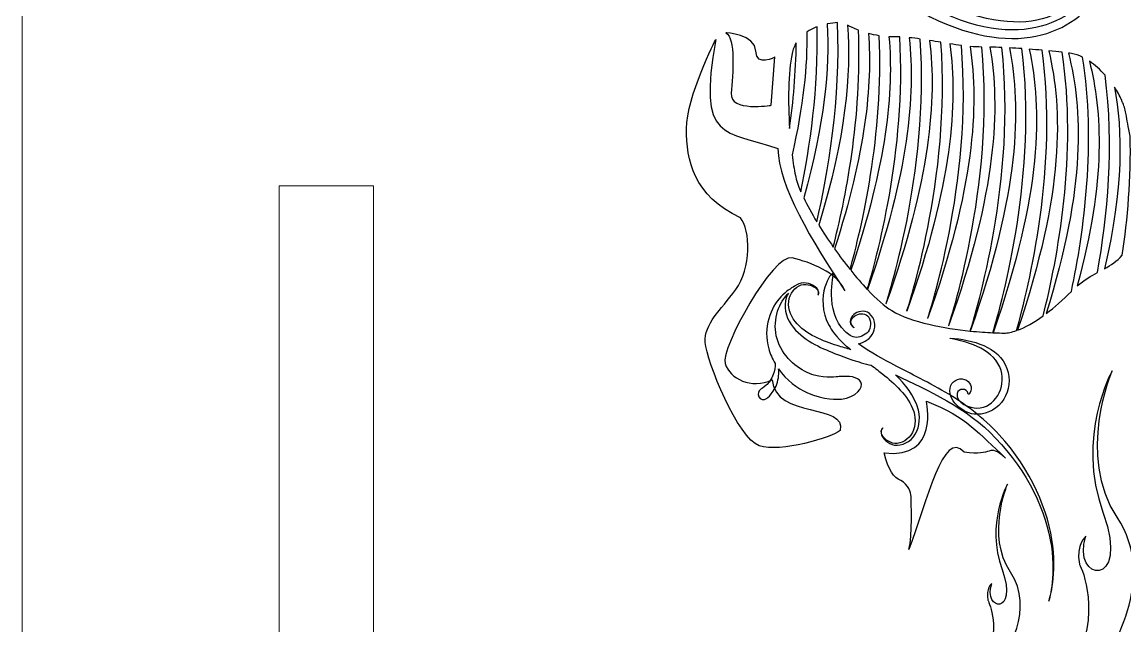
# Model space of a CAD drawing. Header units: centimetres. Extents: x -6.9 to 7.4, y -14.4 to 14.5.
# Drawn here: x -6.927 to -3.302, y -0.283 to 1.7 of the extents above; entities that cross this region are included whole.
import ezdxf

# ---------------------------------------------------------------- set-up
doc = ezdxf.new("R2010")
doc.units = ezdxf.units.CM
doc.header["$MEASUREMENT"] = 0
doc.layers.add('Layer 1', color=7, linetype='Continuous')

msp = doc.modelspace()

# ---------------------------------------------------------------- linework, layer by layer
at = {"layer": 'Layer 1', "lineweight": 20}
msp.add_open_spline([(-4.14742, 4.66301), (-4.14742, 4.66301), (-6.92712, 4.66301), (-6.92712, 4.66301), (-6.92712, 4.66301), (-6.92712, 4.66301), (-6.92712, -1.33699), (-6.92712, -1.33699), (-6.92712, -1.33699), (-6.92712, -1.33699), (-6.08212, -1.33699), (-6.08212, -1.33699), (-6.08212, -1.33699), (-6.08212, -1.33699), (-6.08212, 1.16176), (-6.08212, 1.16176), (-6.08212, 1.16176), (-6.08212, 1.16176), (-5.77212, 1.16176), (-5.77212, 1.16176), (-5.77212, 1.16176), (-5.77212, 1.16176), (-5.77212, -1.33699), (-5.77212, -1.33699), (-5.77212, -1.33699), (-5.77212, -1.33699), (-0.08212, -1.33699), (-0.08212, -1.33699), (-0.08212, -1.33699), (-0.08212, -1.33699), (-0.08212, 1.16177), (-0.08212, 1.16177), (-0.08212, 1.16177), (-0.08212, 1.16177), (0.22788, 1.16177), (0.22788, 1.16177), (0.22788, 1.16177), (0.22788, 1.16177), (0.22788, -1.33699), (0.22788, -1.33699), (0.22788, -1.33699), (0.22788, -1.33699), (1.07288, -1.33699), (1.07288, -1.33699), (1.07288, -1.33699), (1.07288, -1.33699), (1.07288, 4.66301), (1.07288, 4.66301), (1.07288, 4.66301), (1.07288, 4.66301), (-1.70686, 4.66301), (-1.70686, 4.66301), (-1.70686, 4.66301), (-2.037, 4.38603), (-2.46263, 4.21301), (-2.92717, 4.21301), (-2.92717, 4.21301), (-3.39171, 4.21301), (-3.81729, 4.38603), (-4.14742, 4.66301)], degree=3, knots=[0, 0, 0, 0, 0.0666667, 0.0666667, 0.0666667, 0.0666667, 0.1333333, 0.1333333, 0.1333333, 0.1333333, 0.2, 0.2, 0.2, 0.2, 0.2666667, 0.2666667, 0.2666667, 0.2666667, 0.3333333, 0.3333333, 0.3333333, 0.3333333, 0.4, 0.4, 0.4, 0.4, 0.4666667, 0.4666667, 0.4666667, 0.4666667, 0.5333333, 0.5333333, 0.5333333, 0.5333333, 0.6, 0.6, 0.6, 0.6, 0.6666667, 0.6666667, 0.6666667, 0.6666667, 0.7333333, 0.7333333, 0.7333333, 0.7333333, 0.8, 0.8, 0.8, 0.8, 0.8666667, 0.8666667, 0.8666667, 0.8666667, 0.9333333, 0.9333333, 0.9333333, 0.9333333, 1, 1, 1, 1], dxfattribs=at)
at = {"layer": 'Layer 1', "color": 2}
for points, knots in [([(-4.38035, 2.4984), (-4.41536, 2.35905), (-4.28889, 1.90622), (-3.89844, 1.72927), (-3.89844, 1.72927), (-3.59232, 1.59063), (-3.43047, 1.74712), (-3.39027, 1.83596), (-3.39027, 1.83596), (-3.3501, 1.92465), (-3.35507, 1.99632), (-3.3906, 2.07139), (-3.3906, 2.07139), (-3.3906, 2.07139), (-3.3029, 1.97548), (-3.36924, 1.82909), (-3.36924, 1.82909), (-3.43554, 1.68259), (-3.62658, 1.57402), (-3.91512, 1.70462), (-3.91512, 1.70462), (-4.20348, 1.83524), (-4.46648, 2.26986), (-4.38035, 2.4984)], [0, 0, 0, 0, 0.1666667, 0.1666667, 0.1666667, 0.1666667, 0.3333333, 0.3333333, 0.3333333, 0.3333333, 0.5, 0.5, 0.5, 0.5, 0.6666667, 0.6666667, 0.6666667, 0.6666667, 0.8333333, 0.8333333, 0.8333333, 0.8333333, 1, 1, 1, 1]), ([(-4.35406, 2.34251), (-4.35406, 2.34251), (-4.23481, 1.91367), (-3.91884, 1.76864), (-3.91884, 1.76864), (-3.60284, 1.62353), (-3.44816, 1.72997), (-3.39328, 1.89436), (-3.39328, 1.89436), (-3.48679, 1.78798), (-3.78671, 1.76864), (-3.78337, 1.88471), (-3.78337, 1.88471), (-3.7705, 1.92656), (-3.71573, 1.96846), (-3.71573, 1.96846), (-3.71573, 1.96846), (-3.71573, 1.96846), (-3.98646, 1.69771), (-4.35406, 2.34251)], [0, 0, 0, 0, 0.2, 0.2, 0.2, 0.2, 0.4, 0.4, 0.4, 0.4, 0.6, 0.6, 0.6, 0.6, 0.8, 0.8, 0.8, 0.8, 1, 1, 1, 1]), ([(-4.36727, 1.14272), (-4.37621, 1.16287), (-4.38254, 1.18107), (-4.38539, 1.19583), (-4.38539, 1.19583), (-4.38937, 1.21599), (-4.39313, 1.23923), (-4.39622, 1.26427), (-4.39622, 1.26427), (-4.35878, 1.42552), (-4.3458, 1.55719), (-4.34781, 1.66778), (-4.34781, 1.66778), (-4.33711, 1.67482), (-4.32565, 1.68032), (-4.3141, 1.68465), (-4.3141, 1.68465), (-4.30915, 1.48268), (-4.33732, 1.28813), (-4.36727, 1.14272)], [0, 0, 0, 0, 0.2, 0.2, 0.2, 0.2, 0.4, 0.4, 0.4, 0.4, 0.6, 0.6, 0.6, 0.6, 0.8, 0.8, 0.8, 0.8, 1, 1, 1, 1]), ([(-4.28117, 1.69391), (-4.26779, 1.69659), (-4.25584, 1.69793), (-4.24687, 1.69852), (-4.24687, 1.69852), (-4.23527, 1.44619), (-4.27831, 1.20114), (-4.3151, 1.04402), (-4.3151, 1.04402), (-4.33166, 1.07157), (-4.34626, 1.09808), (-4.35792, 1.12225), (-4.35792, 1.12225), (-4.2893, 1.36629), (-4.2723, 1.54898), (-4.28117, 1.69391)], [0, 0, 0, 0, 0.25, 0.25, 0.25, 0.25, 0.5, 0.5, 0.5, 0.5, 0.75, 0.75, 0.75, 0.75, 1, 1, 1, 1]), ([(-4.21396, 1.68959), (-4.20509, 1.68491), (-4.19295, 1.67918), (-4.17815, 1.6736), (-4.17815, 1.6736), (-4.16515, 1.38737), (-4.22239, 1.11057), (-4.2609, 0.96122), (-4.2609, 0.96122), (-4.2777, 0.98515), (-4.2937, 1.00946), (-4.30836, 1.03319), (-4.30836, 1.03319), (-4.2202, 1.32191), (-4.20134, 1.52935), (-4.21396, 1.68959)], [0, 0, 0, 0, 0.25, 0.25, 0.25, 0.25, 0.5, 0.5, 0.5, 0.5, 0.75, 0.75, 0.75, 0.75, 1, 1, 1, 1]), ([(-4.64699, 1.64324), (-4.64699, 1.64324), (-4.74344, 1.45417), (-4.74344, 1.35005), (-4.74344, 1.35005), (-4.74344, 1.24581), (-4.72022, 1.13013), (-4.56591, 1.05683), (-4.56591, 1.05683), (-4.53116, 1.01823), (-4.53116, 0.89094), (-4.58141, 0.82147), (-4.58141, 0.82147), (-4.63149, 0.75216), (-4.68554, 0.70955), (-4.68168, 0.64792), (-4.68168, 0.64792), (-4.67775, 0.58618), (-4.57362, 0.33148), (-4.50414, 0.3084), (-4.50414, 0.3084), (-4.43483, 0.28521), (-4.26499, 0.33538), (-4.23801, 0.35853), (-4.23801, 0.35853), (-4.2149, 0.44727), (-4.45026, 0.39715), (-4.46173, 0.52444), (-4.46173, 0.52444), (-4.53116, 0.49351), (-4.60071, 0.52829), (-4.61611, 0.57845), (-4.61611, 0.57845), (-4.63149, 0.62862), (-4.45793, 0.94107), (-4.39617, 0.92564), (-4.39617, 0.92564), (-4.33445, 0.91017), (-4.24958, 0.87937), (-4.22257, 0.81761), (-4.22257, 0.81761), (-4.33059, 0.97967), (-4.4425, 1.16486), (-4.4425, 1.28442), (-4.4425, 1.28442), (-4.61611, 1.34611), (-4.70858, 1.30372), (-4.64699, 1.64324)], [0, 0, 0, 0, 0.0833333, 0.0833333, 0.0833333, 0.0833333, 0.1666667, 0.1666667, 0.1666667, 0.1666667, 0.25, 0.25, 0.25, 0.25, 0.3333333, 0.3333333, 0.3333333, 0.3333333, 0.4166667, 0.4166667, 0.4166667, 0.4166667, 0.5, 0.5, 0.5, 0.5, 0.5833333, 0.5833333, 0.5833333, 0.5833333, 0.6666667, 0.6666667, 0.6666667, 0.6666667, 0.75, 0.75, 0.75, 0.75, 0.8333333, 0.8333333, 0.8333333, 0.8333333, 0.9166667, 0.9166667, 0.9166667, 0.9166667, 1, 1, 1, 1]), ([(-4.46527, 1.42685), (-4.46527, 1.42685), (-4.60138, 1.40416), (-4.59652, 1.46655), (-4.59652, 1.46655), (-4.59145, 1.52869), (-4.57983, 1.64762), (-4.61427, 1.66495), (-4.61427, 1.66495), (-4.61427, 1.66495), (-4.51744, 1.65986), (-4.51538, 1.60494), (-4.51538, 1.60494), (-4.51316, 1.54986), (-4.45243, 1.58548), (-4.45243, 1.58548), (-4.45243, 1.58548), (-4.45243, 1.58548), (-4.46527, 1.42685), (-4.46527, 1.42685)], [0, 0, 0, 0, 0.2, 0.2, 0.2, 0.2, 0.4, 0.4, 0.4, 0.4, 0.6, 0.6, 0.6, 0.6, 0.8, 0.8, 0.8, 0.8, 1, 1, 1, 1]), ([(-4.39612, 1.59688), (-4.39342, 1.61047), (-4.38855, 1.62223), (-4.38238, 1.63246), (-4.38238, 1.63246), (-4.38378, 1.53395), (-4.39239, 1.43842), (-4.4044, 1.35105), (-4.4044, 1.35105), (-4.41001, 1.439), (-4.40886, 1.53321), (-4.39612, 1.59688)], [0, 0, 0, 0, 0.3333333, 0.3333333, 0.3333333, 0.3333333, 0.6666667, 0.6666667, 0.6666667, 0.6666667, 1, 1, 1, 1]), ([(-4.14517, 1.66276), (-4.13418, 1.65975), (-4.12228, 1.65731), (-4.10987, 1.65537), (-4.10987, 1.65537), (-4.09396, 1.33138), (-4.16885, 1.01849), (-4.20557, 0.88744), (-4.20557, 0.88744), (-4.22289, 0.90906), (-4.24013, 0.93198), (-4.25665, 0.95525), (-4.25665, 0.95525), (-4.15455, 1.27061), (-4.13212, 1.49311), (-4.14517, 1.66276)], [0, 0, 0, 0, 0.25, 0.25, 0.25, 0.25, 0.5, 0.5, 0.5, 0.5, 0.75, 0.75, 0.75, 0.75, 1, 1, 1, 1]), ([(-4.07773, 1.65211), (-4.07332, 1.65195), (-4.06886, 1.65167), (-4.0644, 1.65167), (-4.0644, 1.65167), (-4.05716, 1.65167), (-4.04972, 1.65148), (-4.04233, 1.6511), (-4.04233, 1.6511), (-4.01972, 1.27823), (-4.12059, 0.91536), (-4.14899, 0.82195), (-4.14899, 0.82195), (-4.16685, 0.84074), (-4.18518, 0.86207), (-4.20343, 0.88475), (-4.20343, 0.88475), (-4.0852, 1.23363), (-4.06164, 1.47266), (-4.07773, 1.65211)], [0, 0, 0, 0, 0.2, 0.2, 0.2, 0.2, 0.4, 0.4, 0.4, 0.4, 0.6, 0.6, 0.6, 0.6, 0.8, 0.8, 0.8, 0.8, 1, 1, 1, 1]), ([(-4.01111, 1.64876), (-3.9992, 1.64762), (-3.98702, 1.64609), (-3.97488, 1.64438), (-3.97488, 1.64438), (-3.94372, 1.20541), (-4.08761, 0.77462), (-4.08761, 0.77462), (-4.08761, 0.77462), (-3.9419, 1.18206), (-3.92041, 1.44663), (-3.94422, 1.63975), (-3.94422, 1.63975), (-3.93192, 1.63777), (-3.9195, 1.6358), (-3.90728, 1.63366), (-3.90728, 1.63366), (-3.87214, 1.19012), (-4.01901, 0.75043), (-4.01901, 0.75043), (-4.01901, 0.75043), (-3.87, 1.16711), (-3.85079, 1.43443), (-3.87744, 1.62878), (-3.87744, 1.62878), (-3.86463, 1.62675), (-3.85212, 1.62491), (-3.83984, 1.62328), (-3.83984, 1.62328), (-3.80041, 1.17506), (-3.95054, 0.72616), (-3.95054, 0.72616), (-3.95054, 0.72616), (-3.79741, 1.15414), (-3.78138, 1.42456), (-3.81103, 1.62005), (-3.81103, 1.62005), (-3.79803, 1.61891), (-3.78535, 1.61819), (-3.77327, 1.61819), (-3.77327, 1.61819), (-3.77327, 1.61819), (-3.77297, 1.61819), (-3.77297, 1.61819), (-3.77297, 1.61819), (-3.7275, 1.16372), (-3.88178, 0.70203), (-3.88178, 0.70203), (-3.88178, 0.70203), (-3.72294, 1.14623), (-3.71159, 1.42061), (-3.74598, 1.6178), (-3.74598, 1.6178), (-3.73352, 1.61758), (-3.72037, 1.61709), (-3.7068, 1.61657), (-3.7068, 1.61657), (-3.65769, 1.18862), (-3.79115, 0.74745), (-3.81087, 0.68519), (-3.81087, 0.68519), (-3.89503, 0.69396), (-4.00264, 0.71279), (-4.06875, 0.75245), (-4.06875, 0.75245), (-4.09213, 0.76644), (-4.1196, 0.79079), (-4.1484, 0.82125), (-4.1484, 0.82125), (-4.0135, 1.20549), (-3.99064, 1.46066), (-4.01111, 1.64876)], [0, 0, 0, 0, 0.0555556, 0.0555556, 0.0555556, 0.0555556, 0.1111111, 0.1111111, 0.1111111, 0.1111111, 0.1666667, 0.1666667, 0.1666667, 0.1666667, 0.2222222, 0.2222222, 0.2222222, 0.2222222, 0.2777778, 0.2777778, 0.2777778, 0.2777778, 0.3333333, 0.3333333, 0.3333333, 0.3333333, 0.3888889, 0.3888889, 0.3888889, 0.3888889, 0.4444444, 0.4444444, 0.4444444, 0.4444444, 0.5, 0.5, 0.5, 0.5, 0.5555556, 0.5555556, 0.5555556, 0.5555556, 0.6111111, 0.6111111, 0.6111111, 0.6111111, 0.6666667, 0.6666667, 0.6666667, 0.6666667, 0.7222222, 0.7222222, 0.7222222, 0.7222222, 0.7777778, 0.7777778, 0.7777778, 0.7777778, 0.8333333, 0.8333333, 0.8333333, 0.8333333, 0.8888889, 0.8888889, 0.8888889, 0.8888889, 0.9444444, 0.9444444, 0.9444444, 0.9444444, 1, 1, 1, 1]), ([(-3.68139, 1.61531), (-3.66798, 1.6146), (-3.65435, 1.61383), (-3.64071, 1.61288), (-3.64071, 1.61288), (-3.58857, 1.20873), (-3.704, 0.78708), (-3.73637, 0.67967), (-3.73637, 0.67967), (-3.75684, 0.68063), (-3.78237, 0.68233), (-3.81059, 0.68519), (-3.81059, 0.68519), (-3.64848, 1.14154), (-3.64264, 1.41778), (-3.68139, 1.61531)], [0, 0, 0, 0, 0.25, 0.25, 0.25, 0.25, 0.5, 0.5, 0.5, 0.5, 0.75, 0.75, 0.75, 0.75, 1, 1, 1, 1]), ([(-3.6168, 1.61112), (-3.60256, 1.61003), (-3.58834, 1.60886), (-3.57461, 1.60764), (-3.57461, 1.60764), (-3.52084, 1.2298), (-3.6174, 0.83201), (-3.65855, 0.68674), (-3.65855, 0.68674), (-3.67357, 0.68151), (-3.6873, 0.67861), (-3.69925, 0.67861), (-3.69925, 0.67861), (-3.70768, 0.67861), (-3.7201, 0.67894), (-3.73537, 0.6796), (-3.73537, 0.6796), (-3.57422, 1.14029), (-3.57433, 1.4148), (-3.6168, 1.61112)], [0, 0, 0, 0, 0.2, 0.2, 0.2, 0.2, 0.4, 0.4, 0.4, 0.4, 0.6, 0.6, 0.6, 0.6, 0.8, 0.8, 0.8, 0.8, 1, 1, 1, 1]), ([(-3.55243, 1.60567), (-3.53701, 1.60412), (-3.52216, 1.60246), (-3.50861, 1.60091), (-3.50861, 1.60091), (-3.45726, 1.2695), (-3.52444, 0.91941), (-3.57054, 0.73565), (-3.57054, 0.73565), (-3.60124, 0.71348), (-3.63023, 0.69713), (-3.65558, 0.68784), (-3.65558, 0.68784), (-3.50073, 1.14353), (-3.50701, 1.41255), (-3.55243, 1.60567)], [0, 0, 0, 0, 0.25, 0.25, 0.25, 0.25, 0.5, 0.5, 0.5, 0.5, 0.75, 0.75, 0.75, 0.75, 1, 1, 1, 1]), ([(-3.48792, 1.59834), (-3.48445, 1.5979), (-3.48093, 1.59738), (-3.47768, 1.59688), (-3.47768, 1.59688), (-3.4659, 1.59524), (-3.45361, 1.59091), (-3.44128, 1.58477), (-3.44128, 1.58477), (-3.39638, 1.30578), (-3.43636, 1.01255), (-3.47793, 0.81555), (-3.47793, 0.81555), (-3.50607, 0.78737), (-3.53426, 0.76287), (-3.56117, 0.74266), (-3.56117, 0.74266), (-3.42899, 1.16372), (-3.4417, 1.41528), (-3.48792, 1.59834)], [0, 0, 0, 0, 0.2, 0.2, 0.2, 0.2, 0.4, 0.4, 0.4, 0.4, 0.6, 0.6, 0.6, 0.6, 0.8, 0.8, 0.8, 0.8, 1, 1, 1, 1]), ([(-3.4187, 1.57141), (-3.40089, 1.55929), (-3.38347, 1.54353), (-3.36761, 1.526), (-3.36761, 1.526), (-3.33632, 1.29595), (-3.35999, 1.05948), (-3.39247, 0.87767), (-3.39247, 0.87767), (-3.41309, 0.86663), (-3.43514, 0.8536), (-3.45879, 0.83315), (-3.45879, 0.83315), (-3.36356, 1.18449), (-3.37735, 1.406), (-3.4187, 1.57141)], [0, 0, 0, 0, 0.25, 0.25, 0.25, 0.25, 0.5, 0.5, 0.5, 0.5, 0.75, 0.75, 0.75, 0.75, 1, 1, 1, 1]), ([(-3.33671, 1.48652), (-3.32748, 1.47266), (-3.31934, 1.4583), (-3.31292, 1.44419), (-3.31292, 1.44419), (-3.31274, 1.44419), (-3.31241, 1.44423), (-3.31223, 1.44423), (-3.31223, 1.44423), (-3.31188, 1.43952), (-3.31108, 1.43649), (-3.30909, 1.43476), (-3.30909, 1.43476), (-3.30379, 1.42155), (-3.29997, 1.40865), (-3.29814, 1.39639), (-3.29814, 1.39639), (-3.29579, 1.3797), (-3.29077, 1.3551), (-3.28493, 1.32578), (-3.28493, 1.32578), (-3.28128, 1.18737), (-3.29319, 1.05241), (-3.31073, 0.93404), (-3.31073, 0.93404), (-3.329, 0.91393), (-3.34853, 0.90162), (-3.36962, 0.88998), (-3.36962, 0.88998), (-3.30655, 1.15628), (-3.30963, 1.34228), (-3.33671, 1.48652)], [0, 0, 0, 0, 0.125, 0.125, 0.125, 0.125, 0.25, 0.25, 0.25, 0.25, 0.375, 0.375, 0.375, 0.375, 0.5, 0.5, 0.5, 0.5, 0.625, 0.625, 0.625, 0.625, 0.75, 0.75, 0.75, 0.75, 0.875, 0.875, 0.875, 0.875, 1, 1, 1, 1]), ([(-4.49957, 0.4937), (-4.49786, 0.49498), (-4.49025, 0.49883), (-4.48147, 0.50686), (-4.48147, 0.50686), (-4.47294, 0.51475), (-4.46346, 0.52742), (-4.45805, 0.54209), (-4.45805, 0.54209), (-4.45296, 0.5545), (-4.45178, 0.56747), (-4.4523, 0.57853), (-4.4523, 0.57853), (-4.46109, 0.59369), (-4.4683, 0.61005), (-4.47304, 0.62722), (-4.47304, 0.62722), (-4.49307, 0.69587), (-4.466, 0.7645), (-4.43278, 0.79768), (-4.43278, 0.79768), (-4.41597, 0.81532), (-4.39987, 0.82596), (-4.38796, 0.83227), (-4.38796, 0.83227), (-4.37886, 0.83882), (-4.36871, 0.84283), (-4.35862, 0.84346), (-4.35862, 0.84346), (-4.33582, 0.84262), (-4.31856, 0.83241), (-4.31169, 0.82147), (-4.31169, 0.82147), (-4.30579, 0.81079), (-4.3104, 0.80387), (-4.31107, 0.80258), (-4.31107, 0.80258), (-4.31051, 0.80387), (-4.30661, 0.8112), (-4.31278, 0.8207), (-4.31278, 0.8207), (-4.31978, 0.83051), (-4.33772, 0.83923), (-4.35832, 0.83845), (-4.35832, 0.83845), (-4.37851, 0.83587), (-4.39884, 0.81647), (-4.40545, 0.79186), (-4.40545, 0.79186), (-4.41193, 0.76741), (-4.40346, 0.73794), (-4.38644, 0.7164), (-4.38644, 0.7164), (-4.35118, 0.67245), (-4.29188, 0.65227), (-4.24816, 0.63747), (-4.24816, 0.63747), (-4.23119, 0.63216), (-4.21589, 0.62766), (-4.2028, 0.62391), (-4.2028, 0.62391), (-4.21113, 0.63043), (-4.21717, 0.6351), (-4.21928, 0.63688), (-4.21928, 0.63688), (-4.25204, 0.66472), (-4.26829, 0.69183), (-4.27429, 0.70287), (-4.27429, 0.70287), (-4.2996, 0.74807), (-4.29815, 0.79871), (-4.28828, 0.82914), (-4.28828, 0.82914), (-4.27854, 0.86033), (-4.26523, 0.87573), (-4.26167, 0.87392), (-4.26167, 0.87392), (-4.25718, 0.87201), (-4.29184, 0.75171), (-4.22173, 0.68388), (-4.22173, 0.68388), (-4.21192, 0.6743), (-4.2, 0.66391), (-4.1849, 0.66449), (-4.1849, 0.66449), (-4.16991, 0.66472), (-4.1509, 0.6743), (-4.14324, 0.68792), (-4.14324, 0.68792), (-4.13543, 0.70244), (-4.13702, 0.72387), (-4.14816, 0.73488), (-4.14816, 0.73488), (-4.15947, 0.74633), (-4.17887, 0.74294), (-4.18987, 0.73514), (-4.18987, 0.73514), (-4.20199, 0.72756), (-4.20509, 0.71407), (-4.20088, 0.70664), (-4.20088, 0.70664), (-4.19729, 0.69927), (-4.1928, 0.6964), (-4.19306, 0.69617), (-4.19306, 0.69617), (-4.1928, 0.6964), (-4.19747, 0.69864), (-4.20216, 0.70604), (-4.20216, 0.70604), (-4.20759, 0.7133), (-4.20563, 0.72946), (-4.19295, 0.73912), (-4.19295, 0.73912), (-4.18186, 0.74862), (-4.15985, 0.75665), (-4.1416, 0.74251), (-4.1416, 0.74251), (-4.1246, 0.72844), (-4.12021, 0.70302), (-4.12863, 0.68114), (-4.12863, 0.68114), (-4.13839, 0.6603), (-4.1572, 0.64792), (-4.17827, 0.64346), (-4.17827, 0.64346), (-4.15054, 0.62299), (-4.11348, 0.6018), (-4.07186, 0.57936), (-4.07186, 0.57936), (-4.01864, 0.55062), (-3.95597, 0.52131), (-3.89279, 0.48439), (-3.89279, 0.48439), (-3.82934, 0.448), (-3.76698, 0.40058), (-3.7157, 0.34431), (-3.7157, 0.34431), (-3.61069, 0.23263), (-3.55163, 0.08908), (-3.53899, -0.0206), (-3.53899, -0.0206), (-3.52603, -0.13152), (-3.55317, -0.2023), (-3.55205, -0.2019), (-3.55205, -0.2019), (-3.55311, -0.20254), (-3.52799, -0.13065), (-3.54389, -0.02124), (-3.54389, -0.02124), (-3.55951, 0.08705), (-3.62186, 0.2269), (-3.72732, 0.33322), (-3.72732, 0.33322), (-3.82163, 0.43438), (-3.95123, 0.49039), (-4.05599, 0.54115), (-4.05599, 0.54115), (-4.02584, 0.51128), (-3.99354, 0.4736), (-3.98088, 0.42487), (-3.98088, 0.42487), (-3.97378, 0.39421), (-3.97858, 0.36041), (-3.99761, 0.33722), (-3.99761, 0.33722), (-4.01632, 0.31489), (-4.04547, 0.30501), (-4.06771, 0.31203), (-4.06771, 0.31203), (-4.08867, 0.32081), (-4.10118, 0.33654), (-4.10383, 0.34914), (-4.10383, 0.34914), (-4.10548, 0.3611), (-4.09866, 0.366), (-4.0977, 0.36705), (-4.0977, 0.36705), (-4.09866, 0.366), (-4.10486, 0.36056), (-4.10245, 0.34944), (-4.10245, 0.34944), (-4.09941, 0.33786), (-4.08578, 0.32331), (-4.06618, 0.31685), (-4.06618, 0.31685), (-4.04641, 0.31195), (-4.02048, 0.32281), (-4.00557, 0.34355), (-4.00557, 0.34355), (-3.99074, 0.36415), (-3.98834, 0.39458), (-3.99655, 0.42072), (-3.99655, 0.42072), (-4.01411, 0.4745), (-4.0622, 0.51441), (-4.09794, 0.54367), (-4.09794, 0.54367), (-4.10842, 0.55194), (-4.12186, 0.56223), (-4.13599, 0.57317), (-4.13599, 0.57317), (-4.14578, 0.57494), (-4.15709, 0.57754), (-4.16917, 0.58109), (-4.16917, 0.58109), (-4.1779, 0.58392), (-4.21181, 0.59425), (-4.25724, 0.61183), (-4.25724, 0.61183), (-4.30136, 0.63016), (-4.36242, 0.65452), (-4.39963, 0.707), (-4.39963, 0.707), (-4.41718, 0.73323), (-4.42474, 0.76644), (-4.41519, 0.79473), (-4.41519, 0.79473), (-4.41345, 0.80019), (-4.411, 0.80508), (-4.40825, 0.80969), (-4.40825, 0.80969), (-4.41345, 0.80409), (-4.41873, 0.79779), (-4.42374, 0.79046), (-4.42374, 0.79046), (-4.45, 0.75481), (-4.46252, 0.6912), (-4.4382, 0.63959), (-4.4382, 0.63959), (-4.41451, 0.58697), (-4.36464, 0.55149), (-4.32305, 0.54043), (-4.32305, 0.54043), (-4.28079, 0.52829), (-4.24938, 0.53488), (-4.24164, 0.53545), (-4.24164, 0.53545), (-4.21072, 0.53817), (-4.17976, 0.53594), (-4.17006, 0.51758), (-4.17006, 0.51758), (-4.16013, 0.50015), (-4.18659, 0.46685), (-4.23397, 0.46191), (-4.23397, 0.46191), (-4.2449, 0.46089), (-4.29138, 0.45791), (-4.34527, 0.48224), (-4.34527, 0.48224), (-4.37973, 0.49676), (-4.41491, 0.52466), (-4.44062, 0.56061), (-4.44062, 0.56061), (-4.43974, 0.55371), (-4.43958, 0.54621), (-4.44052, 0.5384), (-4.44052, 0.5384), (-4.44184, 0.51972), (-4.44923, 0.50091), (-4.45805, 0.48775), (-4.45805, 0.48775), (-4.46665, 0.47428), (-4.4761, 0.46632), (-4.47832, 0.46451), (-4.47832, 0.46451), (-4.48872, 0.45701), (-4.50154, 0.46037), (-4.50541, 0.46934), (-4.50541, 0.46934), (-4.50944, 0.47854), (-4.50635, 0.48864), (-4.49957, 0.4937)], [0, 0, 0, 0, 0.0147059, 0.0147059, 0.0147059, 0.0147059, 0.0294118, 0.0294118, 0.0294118, 0.0294118, 0.0441176, 0.0441176, 0.0441176, 0.0441176, 0.0588235, 0.0588235, 0.0588235, 0.0588235, 0.0735294, 0.0735294, 0.0735294, 0.0735294, 0.0882353, 0.0882353, 0.0882353, 0.0882353, 0.1029412, 0.1029412, 0.1029412, 0.1029412, 0.1176471, 0.1176471, 0.1176471, 0.1176471, 0.1323529, 0.1323529, 0.1323529, 0.1323529, 0.1470588, 0.1470588, 0.1470588, 0.1470588, 0.1617647, 0.1617647, 0.1617647, 0.1617647, 0.1764706, 0.1764706, 0.1764706, 0.1764706, 0.1911765, 0.1911765, 0.1911765, 0.1911765, 0.2058824, 0.2058824, 0.2058824, 0.2058824, 0.2205882, 0.2205882, 0.2205882, 0.2205882, 0.2352941, 0.2352941, 0.2352941, 0.2352941, 0.25, 0.25, 0.25, 0.25, 0.2647059, 0.2647059, 0.2647059, 0.2647059, 0.2794118, 0.2794118, 0.2794118, 0.2794118, 0.2941176, 0.2941176, 0.2941176, 0.2941176, 0.3088235, 0.3088235, 0.3088235, 0.3088235, 0.3235294, 0.3235294, 0.3235294, 0.3235294, 0.3382353, 0.3382353, 0.3382353, 0.3382353, 0.3529412, 0.3529412, 0.3529412, 0.3529412, 0.3676471, 0.3676471, 0.3676471, 0.3676471, 0.3823529, 0.3823529, 0.3823529, 0.3823529, 0.3970588, 0.3970588, 0.3970588, 0.3970588, 0.4117647, 0.4117647, 0.4117647, 0.4117647, 0.4264706, 0.4264706, 0.4264706, 0.4264706, 0.4411765, 0.4411765, 0.4411765, 0.4411765, 0.4558824, 0.4558824, 0.4558824, 0.4558824, 0.4705882, 0.4705882, 0.4705882, 0.4705882, 0.4852941, 0.4852941, 0.4852941, 0.4852941, 0.5, 0.5, 0.5, 0.5, 0.5147059, 0.5147059, 0.5147059, 0.5147059, 0.5294118, 0.5294118, 0.5294118, 0.5294118, 0.5441176, 0.5441176, 0.5441176, 0.5441176, 0.5588235, 0.5588235, 0.5588235, 0.5588235, 0.5735294, 0.5735294, 0.5735294, 0.5735294, 0.5882353, 0.5882353, 0.5882353, 0.5882353, 0.6029412, 0.6029412, 0.6029412, 0.6029412, 0.6176471, 0.6176471, 0.6176471, 0.6176471, 0.6323529, 0.6323529, 0.6323529, 0.6323529, 0.6470588, 0.6470588, 0.6470588, 0.6470588, 0.6617647, 0.6617647, 0.6617647, 0.6617647, 0.6764706, 0.6764706, 0.6764706, 0.6764706, 0.6911765, 0.6911765, 0.6911765, 0.6911765, 0.7058824, 0.7058824, 0.7058824, 0.7058824, 0.7205882, 0.7205882, 0.7205882, 0.7205882, 0.7352941, 0.7352941, 0.7352941, 0.7352941, 0.75, 0.75, 0.75, 0.75, 0.7647059, 0.7647059, 0.7647059, 0.7647059, 0.7794118, 0.7794118, 0.7794118, 0.7794118, 0.7941176, 0.7941176, 0.7941176, 0.7941176, 0.8088235, 0.8088235, 0.8088235, 0.8088235, 0.8235294, 0.8235294, 0.8235294, 0.8235294, 0.8382353, 0.8382353, 0.8382353, 0.8382353, 0.8529412, 0.8529412, 0.8529412, 0.8529412, 0.8676471, 0.8676471, 0.8676471, 0.8676471, 0.8823529, 0.8823529, 0.8823529, 0.8823529, 0.8970588, 0.8970588, 0.8970588, 0.8970588, 0.9117647, 0.9117647, 0.9117647, 0.9117647, 0.9264706, 0.9264706, 0.9264706, 0.9264706, 0.9411765, 0.9411765, 0.9411765, 0.9411765, 0.9558824, 0.9558824, 0.9558824, 0.9558824, 0.9705882, 0.9705882, 0.9705882, 0.9705882, 0.9852941, 0.9852941, 0.9852941, 0.9852941, 1, 1, 1, 1]), ([(-3.8764, 0.66037), (-3.81131, 0.64929), (-3.72908, 0.62243), (-3.7092, 0.55574), (-3.7092, 0.55574), (-3.69281, 0.50072), (-3.7285, 0.4326), (-3.78855, 0.43185), (-3.78855, 0.43185), (-3.80927, 0.43166), (-3.86011, 0.44919), (-3.85404, 0.48042), (-3.85404, 0.48042), (-3.85063, 0.49782), (-3.82043, 0.49918), (-3.81732, 0.47817), (-3.81732, 0.47817), (-3.81717, 0.47783), (-3.81706, 0.47753), (-3.81669, 0.4773), (-3.81669, 0.4773), (-3.8164, 0.4773), (-3.81595, 0.4773), (-3.81577, 0.47768), (-3.81577, 0.47768), (-3.80093, 0.49049), (-3.80658, 0.51369), (-3.82236, 0.52335), (-3.82236, 0.52335), (-3.83995, 0.53402), (-3.86684, 0.52565), (-3.87433, 0.50589), (-3.87433, 0.50589), (-3.89193, 0.45968), (-3.8331, 0.41129), (-3.7891, 0.41167), (-3.7891, 0.41167), (-3.71172, 0.41223), (-3.66391, 0.49231), (-3.68983, 0.56223), (-3.68983, 0.56223), (-3.71669, 0.63492), (-3.80439, 0.65631), (-3.87604, 0.66217), (-3.87604, 0.66217), (-3.87661, 0.66225), (-3.877, 0.66184), (-3.87711, 0.66133), (-3.87711, 0.66133), (-3.87711, 0.66089), (-3.87686, 0.66041), (-3.8764, 0.66037)], [0, 0, 0, 0, 0.0769231, 0.0769231, 0.0769231, 0.0769231, 0.1538462, 0.1538462, 0.1538462, 0.1538462, 0.2307692, 0.2307692, 0.2307692, 0.2307692, 0.3076923, 0.3076923, 0.3076923, 0.3076923, 0.3846154, 0.3846154, 0.3846154, 0.3846154, 0.4615385, 0.4615385, 0.4615385, 0.4615385, 0.5384615, 0.5384615, 0.5384615, 0.5384615, 0.6153846, 0.6153846, 0.6153846, 0.6153846, 0.6923077, 0.6923077, 0.6923077, 0.6923077, 0.7692308, 0.7692308, 0.7692308, 0.7692308, 0.8461538, 0.8461538, 0.8461538, 0.8461538, 0.9230769, 0.9230769, 0.9230769, 0.9230769, 1, 1, 1, 1]), ([(-3.38303, -1.00909), (-3.37949, -0.99699), (-3.37692, -0.98484), (-3.37498, -0.97477), (-3.37498, -0.97477), (-3.36741, -0.90508), (-3.37271, -0.82425), (-3.41948, -0.76733), (-3.41948, -0.76733), (-3.51907, -0.64567), (-3.52724, -0.56178), (-3.45443, -0.3861), (-3.45443, -0.3861), (-3.38176, -0.21034), (-3.4518, -0.0806), (-3.4518, -0.0806), (-3.4518, -0.0806), (-3.46526, -0.01573), (-3.43022, 0.01147), (-3.43022, 0.01147), (-3.43022, 0.01147), (-3.48142, -0.14008), (-3.28205, -0.16437), (-3.37371, 0.08705), (-3.37371, 0.08705), (-3.46526, 0.33847), (-3.34397, 0.55488), (-3.34397, 0.55488), (-3.34397, 0.55488), (-3.34397, 0.55488), (-3.46256, 0.27626), (-3.32794, 0.07351), (-3.32794, 0.07351), (-3.19316, -0.12925), (-3.34397, -0.36441), (-3.40857, -0.45912), (-3.40857, -0.45912), (-3.47336, -0.55367), (-3.4491, -0.78348), (-3.30896, -0.68624), (-3.30896, -0.68624), (-3.16902, -0.58879), (-3.27671, -0.34288), (-3.27671, -0.34288), (-3.27671, -0.34288), (-3.17432, -0.55888), (-3.23357, -0.59965), (-3.31169, -0.79434), (-3.31169, -0.79434), (-3.31397, -0.80014), (-3.31616, -0.8058), (-3.31833, -0.81154), (-3.31833, -0.81154), (-3.36761, -0.98088), (-3.33286, -1.0493), (-3.30642, -1.08648), (-3.30642, -1.08648), (-3.32954, -1.06461), (-3.3543, -1.03904), (-3.38303, -1.00909)], [0, 0, 0, 0, 0.0666667, 0.0666667, 0.0666667, 0.0666667, 0.1333333, 0.1333333, 0.1333333, 0.1333333, 0.2, 0.2, 0.2, 0.2, 0.2666667, 0.2666667, 0.2666667, 0.2666667, 0.3333333, 0.3333333, 0.3333333, 0.3333333, 0.4, 0.4, 0.4, 0.4, 0.4666667, 0.4666667, 0.4666667, 0.4666667, 0.5333333, 0.5333333, 0.5333333, 0.5333333, 0.6, 0.6, 0.6, 0.6, 0.6666667, 0.6666667, 0.6666667, 0.6666667, 0.7333333, 0.7333333, 0.7333333, 0.7333333, 0.8, 0.8, 0.8, 0.8, 0.8666667, 0.8666667, 0.8666667, 0.8666667, 0.9333333, 0.9333333, 0.9333333, 0.9333333, 1, 1, 1, 1]), ([(-3.95483, 0.45448), (-3.95483, 0.45448), (-3.90943, 0.26333), (-4.09337, 0.28483), (-4.09337, 0.28483), (-4.07906, 0.2275), (-4.06231, 0.20367), (-4.03842, 0.19408), (-4.03842, 0.19408), (-4.01455, 0.17979), (-4.00501, 0.15588), (-4.00501, 0.14151), (-4.00501, 0.14151), (-4.00501, 0.12718), (-4.00015, 0.01248), (-4.01217, -0.03285), (-4.01217, -0.03285), (-3.95243, 0.12484), (-3.89987, 0.36607), (-3.83055, 0.28717), (-3.83055, 0.28717), (-3.73262, 0.27058), (-3.75413, 0.3207), (-3.69444, 0.26812), (-3.69444, 0.26812), (-3.78287, 0.34695), (-3.82107, 0.40431), (-3.95483, 0.45448)], [0, 0, 0, 0, 0.1428571, 0.1428571, 0.1428571, 0.1428571, 0.2857143, 0.2857143, 0.2857143, 0.2857143, 0.4285714, 0.4285714, 0.4285714, 0.4285714, 0.5714286, 0.5714286, 0.5714286, 0.5714286, 0.7142857, 0.7142857, 0.7142857, 0.7142857, 0.8571429, 0.8571429, 0.8571429, 0.8571429, 1, 1, 1, 1]), ([(-3.70635, -0.73158), (-3.70227, -0.69055), (-3.70596, -0.64377), (-3.73323, -0.6104), (-3.73323, -0.6104), (-3.79295, -0.5376), (-3.7978, -0.48733), (-3.75424, -0.38207), (-3.75424, -0.38207), (-3.71067, -0.2768), (-3.75264, -0.19896), (-3.75264, -0.19896), (-3.75264, -0.19896), (-3.76074, -0.16011), (-3.73978, -0.14389), (-3.73978, -0.14389), (-3.73978, -0.14389), (-3.77039, -0.23463), (-3.65087, -0.2492), (-3.70583, -0.09856), (-3.70583, -0.09856), (-3.76074, 0.05212), (-3.68805, 0.18175), (-3.68805, 0.18175), (-3.68805, 0.18175), (-3.68805, 0.18175), (-3.75908, 0.01486), (-3.67844, -0.1067), (-3.67844, -0.1067), (-3.59765, -0.22819), (-3.68805, -0.36909), (-3.72682, -0.42581), (-3.72682, -0.42581), (-3.76558, -0.4825), (-3.75105, -0.6202), (-3.66699, -0.56186), (-3.66699, -0.56186), (-3.58312, -0.50343), (-3.64773, -0.35612), (-3.64773, -0.35612), (-3.64773, -0.35612), (-3.58636, -0.48563), (-3.62186, -0.51007), (-3.6687, -0.62669), (-3.6687, -0.62669), (-3.6701, -0.63016), (-3.6714, -0.63355), (-3.67255, -0.63699), (-3.67255, -0.63699), (-3.6868, -0.68579), (-3.68938, -0.72038), (-3.68639, -0.7458), (-3.68639, -0.7458), (-3.69248, -0.74161), (-3.6985, -0.73727), (-3.70431, -0.73305), (-3.70431, -0.73305), (-3.70505, -0.73264), (-3.70564, -0.73215), (-3.70635, -0.73158)], [0, 0, 0, 0, 0.0666667, 0.0666667, 0.0666667, 0.0666667, 0.1333333, 0.1333333, 0.1333333, 0.1333333, 0.2, 0.2, 0.2, 0.2, 0.2666667, 0.2666667, 0.2666667, 0.2666667, 0.3333333, 0.3333333, 0.3333333, 0.3333333, 0.4, 0.4, 0.4, 0.4, 0.4666667, 0.4666667, 0.4666667, 0.4666667, 0.5333333, 0.5333333, 0.5333333, 0.5333333, 0.6, 0.6, 0.6, 0.6, 0.6666667, 0.6666667, 0.6666667, 0.6666667, 0.7333333, 0.7333333, 0.7333333, 0.7333333, 0.8, 0.8, 0.8, 0.8, 0.8666667, 0.8666667, 0.8666667, 0.8666667, 0.9333333, 0.9333333, 0.9333333, 0.9333333, 1, 1, 1, 1])]:
    msp.add_open_spline(points, degree=3, knots=knots, dxfattribs=at)

doc.saveas('drawing.dxf')
